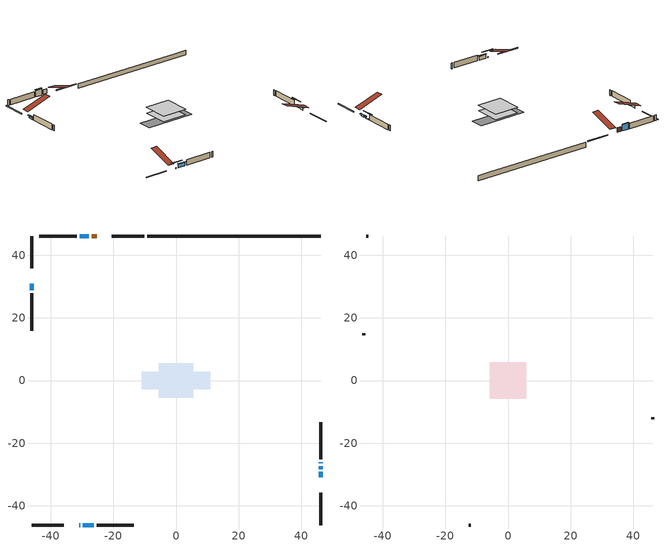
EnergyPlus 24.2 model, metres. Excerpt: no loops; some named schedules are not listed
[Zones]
conditioned space
 floor outside (Floor1 construction): -0.57,-0.57 -0.57,0.57 0.57,0.57 0.57,-0.57 z0.91
 floor adiabatic (AdiabaticFloorConstruction): -5.54,-5.54 -5.54,5.54 5.54,5.54 5.54,-5.54 z0.91
 floor foundation (Slab1 construction): -10.95,-2.87 -10.95,2.87 10.95,2.87 10.95,-2.87 z-1.22
 wall outside (RimJoist1 construction): -10.08,46.12 -20.44,46.12 / -46.12,-46.12 -35.76,-46.12 / -46.12,46.12 -46.12,35.76 / 46.12,-46.12 46.12,-35.76 z0.91:1.21
 wall outside (AdiabaticWallConstruction 1): -25.25,46.12 -26.96,46.12 z0.91:2.94
 wall outside (AdiabaticWallConstruction): 46.12,-30.95 46.12,-29.2 z0.91:1.72; -30.95,-46.12 -30.62,-46.12 / 46.12,-26.47 46.12,-26.14 z0.91:1.22; 46.12,-28.27 46.12,-27.4 z0.91:1.73; -27.89,46.12 -30.79,46.12 z0.91:3.62; -29.69,-46.12 -26.28,-46.12 z0.91:2.5; -46.12,30.95 -46.12,28.81 z0.91:1.91
 wall outside (Wall1 construction): -31.72,46.12 -43.65,46.12 / -25.35,-46.12 -13.41,-46.12 / -46.12,27.88 -46.12,15.95 / 46.12,-25.22 46.12,-13.28 z0.91:3.35
 wall foundation (FoundationWall1 construction): -9.15,46.12,-1.22 -9.15,46.12,0.91 40.6,46.12,0.91 40.6,46.12,0.87 46.12,46.12,0.87 46.12,46.12,-1.22
 window (WindowConstruction): 46.12,-30.95 46.12,-29.2 z0.91:1.72
 window (WindowConstruction 6): -30.95,-46.12 -30.62,-46.12 z0.91:1.21
 window (WindowConstruction 1): 46.12,-28.27 46.12,-27.4 z0.91:1.72
 window (WindowConstruction 2): -27.89,46.12 -30.79,46.12 z0.91:3.62
 window (WindowConstruction 3): -29.69,-46.12 -26.28,-46.12 z0.91:2.5
 window (WindowConstruction 4): -46.12,30.95 -46.12,28.81 z0.91:1.91
 window (WindowConstruction 5): 46.12,-26.47 46.12,-26.14 z0.91:1.21
 door (Door): -25.26,46.12 -26.96,46.12 z0.91:2.94
 ceiling adiabatic (AdiabaticFloorConstruction): 5.54,-5.54 5.54,5.54 -5.54,5.54 -5.54,-5.54 z0.91
attic - vented
 floor to conditioned space (Floor2 construction Reversed): -5.76,-5.76 -5.76,5.76 5.76,5.76 5.76,-5.76 z3.35
 wall outside (Wall2 construction): -44.58,46.12 -45.2,46.12 / -12.48,-46.12 -11.87,-46.12 / -46.12,15.02 -46.12,14.4 / 46.12,-12.35 46.12,-11.74 z0.91:3.35
 roof outside (Roof1 construction): -24.33,46.12,3.35 -24.33,34.9,7.09 -21.37,34.9,7.09 -21.37,46.12,3.35; -31.87,-46.12,3.35 -31.87,-34.9,7.09 -34.83,-34.9,7.09 -34.83,-46.12,3.35; -46.12,31.87,3.35 -34.9,31.87,7.09 -34.9,34.83,7.09 -46.12,34.83,3.35; 46.12,-31.87,3.35 34.9,-31.87,7.09 34.9,-34.83,7.09 46.12,-34.83,3.35
shading: 46.12,-29 46.12,-31.15 46.54,-31.15 46.54,-29 z1.92; -27.98,-46.12 -33.59,-46.12 -33.59,-46.54 -27.98,-46.54 z3.85; 46.12,-27.2 46.12,-28.47 46.54,-28.47 46.54,-27.2 z1.92; -30.99,46.12 -27.69,46.12 -27.69,46.54 -30.99,46.54 z3.82; -26.08,-46.12 -29.89,-46.12 -29.89,-46.54 -26.08,-46.54 z2.71; -46.12,28.61 -46.12,31.15 -46.54,31.15 -46.54,28.61 z2.11; 46.12,-23.51 46.12,-29.11 46.54,-29.11 46.54,-23.51 z3.85
[Building]
Building 1: Terrain=Suburbs
[Site:Location]
Winnipeg Intl AP_MB: Latitude {deg}=49.91; Longitude {deg}=-97.24; Time Zone {hr}=-6; Elevation {m}=239; Keep Site Location Information=Yes
[Site:GroundTemperature:Shallow]
-2.46526, -5.11642, -5.32873, -4.07063, 0.979979, 6.00706, 10.3653, 13.1261, 13.3606, 11.1152, 6.8681, 1.99523
[Site:WaterMainsTemperature]
Calculation Method=Schedule; Temperature Schedule=mains temperature schedule
[Material] Roughness=Rough; Thermal Absorptance=0.9
Name | Thickness {m} | Conductivity {W/m-K} | Density {kg/m3} | Specific Heat {J/kg-K} | Solar Absorptance | Visible Absorptance
asphalt or fiberglass shingles | 0.00635 | 0.162714 | 1121.4 | 1465.45 | 0.84 | 0.84
ceiling loosefill ins | 0.169333 | 0.0480833 | 16.02 | 1046.75 | 0.7 | 0.7
ceiling stud and cavity | 0.1397 | 0.103438 | 65.682 | 1177.47 | 0.7 | 0.7
concrete 4.0 in. | 0.1016 | 1.803125 | 2242.8 | 837.4 | 0.7 | 0.7
concrete 8.0 in. | 0.2032 | 1.803125 | 2242.8 | 837.4 | 0.7 | 0.7
door material | 0.04445 | 0.053851 | 512.64 | 1214.23 | 0.7 | 0.7
exterior vertical ins | 0.0366079 | 0.029427 | 32.04 | 1214.23 | 0.7 | 0.7
floor covering | 0.0127 | 0.0433444 | 54.468 | 1339.84 | 0.6 | 0.6
floor rigid ins; wall rigid ins | 0.512978 | 0.029427 | 32.04 | 1214.23 | 0.7 | 0.7
floor stud and cavity | 0.1397 | 0.0915929 | 92.3553 | 1139.71 | 0.7 | 0.7
floor stud and cavity 1 | 0.1397 | 1.75129 | 37.0049 | 1207.88 | 0.7 | 0.7
furniture material conditioned space 1 | 0.1524 | 0.115458 | 640.8 | 1214.23 | 0.6 | 0.6
gypsum board | 0.0127 | 0.160291 | 801 | 837.4 | 0.6 | 0.6
gypsum board 1 | 0.0127 | 0.160291 | 801 | 837.4 | 0.7 | 0.7
osb sheathing 0.5 in. | 0.0127 | 0.115458 | 512.64 | 1214.23 | 0.7 | 0.7
osb sheathing 0.75 in. | 0.01905 | 0.115458 | 512.64 | 1214.23 | 0.7 | 0.7
osb sheathing 2.0 in. | 0.0508 | 0.115458 | 512.64 | 1214.23 | 0.7 | 0.7
rim joist stud and cavity | 0.0508 | 0.0448274 | 125.044 | 1163.47 | 0.6 | 0.6
wall stud and cavity | 0.1397 | 0.0927935 | 139.0536 | 1170.24 | 0.7 | 0.7
wall stud and cavity 1 | 0.0889 | 6.1454 | 50.32683 | 1063.81 | 0.6 | 0.6
wall stud and cavity 2 | 0.0889 | 0.380278 | 52.3479 | 1209.89 | 0.7 | 0.7
wall stud and cavity 3 | 0.0889 | 0.391764 | 83.0341 | 1211.67 | 0.7 | 0.7
wood siding | 0.0254 | 0.102417 | 544.68 | 1172.36 | 0.4 | 0.4
wood siding 1 | 0.00254 | 0.102417 | 544.68 | 1172.36 | 0.4 | 0.4
wood siding 2; wood siding 3; wood siding 4 | 0.0254 | 0.102417 | 544.68 | 1172.36 | 0.7 | 0.7
[WindowMaterial:SimpleGlazingSystem]
Name | U-Factor {W/m2-K} | Solar Heat Gain Coefficient
WindowMaterial | 1.743146 | 0.51
WindowMaterial 1 | 1.669332 | 0.51
WindowMaterial 2 | 1.606874 | 0.61
WindowMaterial 3 | 1.61369 | 0.57
WindowMaterial 4 | 1.697722 | 0.53
WindowMaterial 5 | 5.96644 | 0.53
[Construction]
AdiabaticFloorConstruction: floor stud and cavity 1, floor rigid ins, osb sheathing 0.75 in., floor covering
AdiabaticWallConstruction: wood siding 3, wall rigid ins, wall stud and cavity 2, gypsum board
AdiabaticWallConstruction 1: wood siding 4, wall rigid ins, wall stud and cavity 2, gypsum board
Door: door material
Floor1 construction: floor stud and cavity, osb sheathing 0.75 in., floor covering
Floor2 construction Reversed: gypsum board, ceiling stud and cavity, ceiling loosefill ins
FoundationWall1 construction: concrete 8.0 in., gypsum board 1
furniture construction conditioned space 1: furniture material conditioned space 1
PartitionWallConstruction: gypsum board, wall stud and cavity 3, gypsum board
RimJoist1 construction: wood siding 2, osb sheathing 2.0 in., rim joist stud and cavity
Roof1 construction: asphalt or fiberglass shingles
Slab1 construction: concrete 4.0 in.
Wall1 construction: wood siding, osb sheathing 0.5 in., wall stud and cavity, gypsum board
Wall2 construction: wood siding 1, wall stud and cavity 1
WindowConstruction: WindowMaterial
WindowConstruction 1: WindowMaterial 1
WindowConstruction 2: WindowMaterial 2
WindowConstruction 3: WindowMaterial 3
WindowConstruction 4: WindowMaterial 4
WindowConstruction 5; WindowConstruction 6: WindowMaterial 5
[Zone] Multiplier=1; Part of Total Floor Area=Yes
Name | Volume {m3}
attic - vented | 80.6304
conditioned space | 620.8
[Space]
Name | Zone | Volume {m3}
attic - vented 1 | attic - vented | 80.6304
conditioned space 1 | conditioned space | 620.8
[ZoneInfiltration:EffectiveLeakageArea]
infil attic - vented 1: Zone or Space=attic - vented 1; Schedule=Always On Discrete; Effective Air Leakage Area {cm2}=4425.67; Stack Coefficient=0.000429705; Wind Coefficient=1.40057e-05
[ZoneMixing]
whole house fan mix: Zone or Space=attic - vented; Schedule=Always On Continuous; Design Flow Rate Calculation Method=Flow/Zone; Design Flow Rate {m3/s}=0; Source Zone or Space=conditioned space
[SurfaceProperty:ExposedFoundationPerimeter]
Slab1: Exposed Perimeter Calculation Method=TotalExposedPerimeter; Total Exposed Perimeter {m}=55.272
[InternalMass] Zone or ZoneList=conditioned space; Space or SpaceList=conditioned space 1
Name | Construction | Surface Area {m2}
furniture mass conditioned space 1 | furniture construction conditioned space 1 | 99.8321
partition wall mass | PartitionWallConstruction | 249.58
[Lights]
interior lighting: Zone or ZoneList or Space or SpaceList=conditioned space 1; Schedule=interior lighting schedule; Design Level Calculation Method=LightingLevel; Lighting Level {W}=343.2; Return Air Fraction=0; Fraction Radiant=0.6; Fraction Visible=0.2; Fraction Replaceable=1
[People]
occupants: Zone or ZoneList or Space or SpaceList=conditioned space 1; Number of People Schedule=occupants schedule; Number of People Calculation Method=People; Number of People=3; Fraction Radiant=0.314171; Sensible Heat Fraction=0.56303; Activity Level Schedule=occupants activity schedule; Carbon Dioxide Generation Rate {m3/s-W}=0; Enable ASHRAE 55 Comfort Warnings=No; Mean Radiant Temperature Calculation Type=EnclosureAveraged
[ElectricEquipment] Zone or ZoneList or Space or SpaceList=conditioned space 1; Design Level Calculation Method=EquipmentLevel
Name | Schedule | Design Level {W} | Fraction Latent | Fraction Radiant | Fraction Lost
clothes dryer | clothes dryer schedule | 140.772 | 0.015 | 0.081 | 0.85
clothes washer | clothes washer schedule | 32.1985 | 0.03 | 0.162 | 0.7
cooking range | cooking range schedule | 215.147 | 0.08 | 0.432 | 0.2
dishwasher | dishwasher schedule | 66.8632 | 0.3 | 0.18 | 0.4
fridge | fridge schedule | 72.9452 | 0 | 0.6 | 0
mech vent house fan | mech vent house fan schedule | 14.2 | 0 | 0 | 1
mech vent house fan cfis | mech vent house fan cfis schedule | 0 | 0 | 0 | 0
misc plug loads | misc plug loads schedule | 494.7 | 0.045 | 0.513 | 0.1
whole house fan | Always On Discrete | 0 | 0 | 0 | 1
[OtherEquipment] Zone or ZoneList or Space or SpaceList=conditioned space 1; Design Level Calculation Method=EquipmentLevel
Name | Fuel Type | Schedule | Design Level {W} | Fraction Latent | Fraction Radiant | Fraction Lost
clothes dryer 1 | Electricity | clothes dryer schedule | 0 | 0.015 | 0.081 | 0.85
cooking range 1 | Electricity | cooking range schedule | 0 | 0.08 | 0.432 | 0.2
general water use latent | None | general water use schedule | 62.594 | 1 | 0 | 0
general water use sensible | None | general water use schedule | -61.6891 | 0 | 0.6 | 0
mech vent house fan latent load | None | Always On Discrete | 0 | 1 | 0 | 0
mech vent house fan sensible load | None | Always On Discrete | 0 | 0 | 0 | 0
water heater energy adjustment1 | Electricity | Always On Discrete | 0.01 | 0 | 0 | 1
[ZoneInfiltration:DesignFlowRate] Zone or ZoneList or Space or SpaceList=conditioned space 1; Schedule=Always On Discrete; Design Flow Rate Calculation Method=Flow/Zone; Design Flow Rate {m3/s}=0
infil flow; natural vent flow; whole house fan flow
[ZoneControl:Thermostat]
conditioned space Thermostat: Zone or ZoneList=conditioned space; Control Type Schedule=conditioned space Thermostat Schedule; Control 1=conditioned space temperature setpoint; Temperature Difference Between Cutout And Setpoint {deltaC}=0
[ZoneHVAC:Baseboard:Convective:Electric]
electric baseboard: Availability Schedule=Always On Discrete; Heating Design Capacity {W}=12821.9; Efficiency=1
[Zone equipment]
conditioned space: electric baseboard
[Foundation:Kiva]
Foundation Kiva 1: Initial Indoor Air Temperature {C}=21; Wall Height Above Grade {m}=0.910011; Wall Depth Below Slab {m}=0.2032; Custom Block Material Name 1=exterior vertical ins; Custom Block Depth 1 {m}=2.13; Custom Block X Position 1 {m}=0.2159; Custom Block Z Position 1 {m}=0
[Foundation:Kiva:Settings]
Soil Conductivity {W/m-K}=0.849921; Soil Density {kg/m3}=1842.3; Soil Specific Heat {J/kg-K}=418.7; Ground Solar Absorptivity=0.9; Ground Thermal Absorptivity=0.9; Ground Surface Roughness {m}=0.03; Far-Field Width {m}=40; Deep-Ground Boundary Condition=ZeroFlux; Deep-Ground Depth {m}=40; Minimum Cell Dimension {m}=0.2; Maximum Cell Growth Coefficient=3; Simulation Timestep=Timestep
[Exterior:Lights]
exterior lighting: Schedule=exterior lighting schedule; Design Level {W}=75.6
[EnergyManagementSystem:GlobalVariable]
infil_program_Qfan
infil_program_Qinf
natural_vent_program_Qnv
natural_vent_program_Qwhf
[EnergyManagementSystem:Sensor]
Name | Output:Variable or Output:Meter Index Key | Output:Variable or Output:Meter
airflow_gain | infil flow | Infiltration Sensible Heat Gain Energy
airflow_gain_1 | natural vent flow | Infiltration Sensible Heat Gain Energy
airflow_gain_2 | whole house fan flow | Infiltration Sensible Heat Gain Energy
airflow_loss | infil flow | Infiltration Sensible Heat Loss Energy
airflow_loss_1 | natural vent flow | Infiltration Sensible Heat Loss Energy
airflow_loss_2 | whole house fan flow | Infiltration Sensible Heat Loss Energy
clg_load_cond |  | Cooling:EnergyTransfer:Zone:CONDITIONED SPACE
clg_sp_s; clg_sp_s_1 | cooling setpoint | Schedule Value
clothes_dryer_exhaust_0_sch_s | clothes dryer exhaust 0 schedule | Schedule Value
conditioned_space_clg_unmet_s | conditioned space | Zone Cooling Setpoint Not Met Time
conditioned_space_htg_unmet_s | conditioned space | Zone Heating Setpoint Not Met Time
cool_season | cooling season schedule | Schedule Value
fridge_tin_s | conditioned space | Zone Mean Air Temperature
htg_load_cond |  | Heating:EnergyTransfer:Zone:CONDITIONED SPACE
htg_sp_s; htg_sp_s_1 | heating setpoint | Schedule Value
ig_ee_conv | clothes dryer | Electric Equipment Convective Heating Energy
ig_ee_conv_2 | cooking range | Electric Equipment Convective Heating Energy
ig_ee_conv_4 | fridge | Electric Equipment Convective Heating Energy
ig_ee_conv_5 | misc plug loads | Electric Equipment Convective Heating Energy
ig_ee_conv_6 | whole house fan | Electric Equipment Convective Heating Energy
ig_ee_rad | clothes dryer | Electric Equipment Radiant Heating Energy
ig_ee_rad_2 | cooking range | Electric Equipment Radiant Heating Energy
ig_ee_rad_4 | fridge | Electric Equipment Radiant Heating Energy
ig_ee_rad_5 | misc plug loads | Electric Equipment Radiant Heating Energy
ig_ee_rad_6 | whole house fan | Electric Equipment Radiant Heating Energy
ig_lgt_conv | interior lighting | Lights Convective Heating Energy
ig_lgt_rad | interior lighting | Lights Radiant Heating Energy
ig_lgt_vis | interior lighting | Lights Visible Radiation Heating Energy
ig_oe_conv | clothes dryer 1 | Other Equipment Convective Heating Energy
ig_oe_conv_1 | cooking range 1 | Other Equipment Convective Heating Energy
ig_oe_conv_2 | general water use latent | Other Equipment Convective Heating Energy
ig_oe_conv_3 | general water use sensible | Other Equipment Convective Heating Energy
ig_oe_conv_4 | water heater energy adjustment1 | Other Equipment Convective Heating Energy
ig_oe_rad | clothes dryer 1 | Other Equipment Radiant Heating Energy
ig_oe_rad_1 | cooking range 1 | Other Equipment Radiant Heating Energy
ig_oe_rad_2 | general water use latent | Other Equipment Radiant Heating Energy
ig_oe_rad_3 | general water use sensible | Other Equipment Radiant Heating Energy
ig_oe_rad_4 | water heater energy adjustment1 | Other Equipment Radiant Heating Energy
ig_ppl_conv | occupants | People Convective Heating Energy
ig_ppl_rad | occupants | People Radiant Heating Energy
im_conv | furniture mass conditioned space 1 | Surface Inside Face Convection Heat Gain Energy
im_conv_1 | partition wall mass | Surface Inside Face Convection Heat Gain Energy
im_ig | furniture mass conditioned space 1 | Surface Inside Face Internal Gains Radiation Heat Gain Energy
im_ig_1 | partition wall mass | Surface Inside Face Internal Gains Radiation Heat Gain Energy
im_lgt | furniture mass conditioned space 1 | Surface Inside Face Lights Radiation Heat Gain Energy
im_lgt_1 | partition wall mass | Surface Inside Face Lights Radiation Heat Gain Energy
im_sol | furniture mass conditioned space 1 | Surface Inside Face Solar Radiation Heat Gain Energy
im_sol_1 | partition wall mass | Surface Inside Face Solar Radiation Heat Gain Energy
im_surf | furniture mass conditioned space 1 | Surface Inside Face Net Surface Thermal Radiation Heat Gain Energy
im_surf_1 | partition wall mass | Surface Inside Face Net Surface Thermal Radiation Heat Gain Energy
mv_conv | mech vent house fan | Electric Equipment Convective Heating Energy
mv_conv_1 | mech vent house fan cfis | Electric Equipment Convective Heating Energy
mv_conv_2 | mech vent house fan latent load | Other Equipment Convective Heating Energy
mv_conv_3 | mech vent house fan sensible load | Other Equipment Convective Heating Energy
mv_rad | mech vent house fan | Electric Equipment Radiant Heating Energy
mv_rad_1 | mech vent house fan cfis | Electric Equipment Radiant Heating Energy
mv_rad_2 | mech vent house fan latent load | Other Equipment Radiant Heating Energy
mv_rad_3 | mech vent house fan sensible load | Other Equipment Radiant Heating Energy
natural_vent_s | natural vent schedule | Schedule Value
out_pb_s |  | Site Outdoor Air Barometric Pressure
out_wt_s |  | Site Outdoor Air Humidity Ratio
site_vw_s |  | Site Wind Speed
ss_back_out | Window1 | Surface Window Shortwave from Zone Back Out Window Heat Transfer Rate
ss_back_out_1 | Window10 | Surface Window Shortwave from Zone Back Out Window Heat Transfer Rate
ss_back_out_2 | Window2 | Surface Window Shortwave from Zone Back Out Window Heat Transfer Rate
ss_back_out_3 | Window4 | Surface Window Shortwave from Zone Back Out Window Heat Transfer Rate
ss_back_out_4 | Window5 | Surface Window Shortwave from Zone Back Out Window Heat Transfer Rate
ss_back_out_5 | Window7 | Surface Window Shortwave from Zone Back Out Window Heat Transfer Rate
ss_back_out_6 | Window9 | Surface Window Shortwave from Zone Back Out Window Heat Transfer Rate
ss_conv | Door1 | Surface Inside Face Convection Heat Gain Energy
ss_conv_1 | Window1 | Surface Inside Face Convection Heat Gain Energy
ss_conv_2 | Window10 | Surface Inside Face Convection Heat Gain Energy
ss_conv_3 | Window2 | Surface Inside Face Convection Heat Gain Energy
ss_conv_4 | Window4 | Surface Inside Face Convection Heat Gain Energy
ss_conv_5 | Window5 | Surface Inside Face Convection Heat Gain Energy
ss_conv_6 | Window7 | Surface Inside Face Convection Heat Gain Energy
ss_conv_7 | Window9 | Surface Inside Face Convection Heat Gain Energy
ss_ig | Door1 | Surface Inside Face Internal Gains Radiation Heat Gain Energy
ss_ig_1 | Window1 | Surface Inside Face Internal Gains Radiation Heat Gain Energy
ss_ig_2 | Window10 | Surface Inside Face Internal Gains Radiation Heat Gain Energy
ss_ig_3 | Window2 | Surface Inside Face Internal Gains Radiation Heat Gain Energy
ss_ig_4 | Window4 | Surface Inside Face Internal Gains Radiation Heat Gain Energy
ss_ig_5 | Window5 | Surface Inside Face Internal Gains Radiation Heat Gain Energy
ss_ig_6 | Window7 | Surface Inside Face Internal Gains Radiation Heat Gain Energy
ss_ig_7 | Window9 | Surface Inside Face Internal Gains Radiation Heat Gain Energy
ss_lgt | Door1 | Surface Inside Face Lights Radiation Heat Gain Energy
ss_sol | Door1 | Surface Inside Face Solar Radiation Heat Gain Energy
ss_surf | Door1 | Surface Inside Face Net Surface Thermal Radiation Heat Gain Energy
ss_surf_1 | Window1 | Surface Inside Face Net Surface Thermal Radiation Heat Gain Energy
ss_surf_2 | Window10 | Surface Inside Face Net Surface Thermal Radiation Heat Gain Energy
ss_surf_3 | Window2 | Surface Inside Face Net Surface Thermal Radiation Heat Gain Energy
ss_surf_4 | Window4 | Surface Inside Face Net Surface Thermal Radiation Heat Gain Energy
ss_surf_5 | Window5 | Surface Inside Face Net Surface Thermal Radiation Heat Gain Energy
ss_surf_6 | Window7 | Surface Inside Face Net Surface Thermal Radiation Heat Gain Energy
ss_surf_7 | Window9 | Surface Inside Face Net Surface Thermal Radiation Heat Gain Energy
ss_trans_in | Window1 | Surface Window Transmitted Solar Radiation Rate
ss_trans_in_1 | Window10 | Surface Window Transmitted Solar Radiation Rate
ss_trans_in_2 | Window2 | Surface Window Transmitted Solar Radiation Rate
ss_trans_in_3 | Window4 | Surface Window Transmitted Solar Radiation Rate
ss_trans_in_4 | Window5 | Surface Window Transmitted Solar Radiation Rate
ss_trans_in_5 | Window7 | Surface Window Transmitted Solar Radiation Rate
ss_trans_in_6 | Window9 | Surface Window Transmitted Solar Radiation Rate
ss_trans_out | Window1 | Surface Inside Face Initial Transmitted Diffuse Transmitted Out Window Solar Radiation Rate
ss_trans_out_1 | Window10 | Surface Inside Face Initial Transmitted Diffuse Transmitted Out Window Solar Radiation Rate
ss_trans_out_2 | Window2 | Surface Inside Face Initial Transmitted Diffuse Transmitted Out Window Solar Radiation Rate
ss_trans_out_3 | Window4 | Surface Inside Face Initial Transmitted Diffuse Transmitted Out Window Solar Radiation Rate
ss_trans_out_4 | Window5 | Surface Inside Face Initial Transmitted Diffuse Transmitted Out Window Solar Radiation Rate
ss_trans_out_5 | Window7 | Surface Inside Face Initial Transmitted Diffuse Transmitted Out Window Solar Radiation Rate
ss_trans_out_6 | Window9 | Surface Inside Face Initial Transmitted Diffuse Transmitted Out Window Solar Radiation Rate
s_conv | Floor1 | Surface Inside Face Convection Heat Gain Energy
s_conv_1 | Floor2 | Surface Inside Face Convection Heat Gain Energy
s_conv_10 | Wall1:0 | Surface Inside Face Convection Heat Gain Energy
s_conv_11 | Wall1:180 | Surface Inside Face Convection Heat Gain Energy
s_conv_12 | Wall1:270 | Surface Inside Face Convection Heat Gain Energy
s_conv_13 | Wall1:90 | Surface Inside Face Convection Heat Gain Energy
s_conv_2 | FoundationWall1 | Surface Inside Face Convection Heat Gain Energy
s_conv_3 | inferred conditioned ceiling | Surface Inside Face Convection Heat Gain Energy
s_conv_4 | inferred conditioned floor | Surface Inside Face Convection Heat Gain Energy
s_conv_5 | RimJoist1:0 | Surface Inside Face Convection Heat Gain Energy
s_conv_6 | RimJoist1:180 | Surface Inside Face Convection Heat Gain Energy
s_conv_7 | RimJoist1:270 | Surface Inside Face Convection Heat Gain Energy
s_conv_8 | RimJoist1:90 | Surface Inside Face Convection Heat Gain Energy
s_conv_9 | Slab1 | Surface Inside Face Convection Heat Gain Energy
s_ig | Floor1 | Surface Inside Face Internal Gains Radiation Heat Gain Energy
s_ig_1 | Floor2 | Surface Inside Face Internal Gains Radiation Heat Gain Energy
s_ig_10 | Wall1:0 | Surface Inside Face Internal Gains Radiation Heat Gain Energy
s_ig_11 | Wall1:180 | Surface Inside Face Internal Gains Radiation Heat Gain Energy
s_ig_12 | Wall1:270 | Surface Inside Face Internal Gains Radiation Heat Gain Energy
s_ig_13 | Wall1:90 | Surface Inside Face Internal Gains Radiation Heat Gain Energy
s_ig_2 | FoundationWall1 | Surface Inside Face Internal Gains Radiation Heat Gain Energy
s_ig_3 | inferred conditioned ceiling | Surface Inside Face Internal Gains Radiation Heat Gain Energy
s_ig_4 | inferred conditioned floor | Surface Inside Face Internal Gains Radiation Heat Gain Energy
s_ig_5 | RimJoist1:0 | Surface Inside Face Internal Gains Radiation Heat Gain Energy
s_ig_6 | RimJoist1:180 | Surface Inside Face Internal Gains Radiation Heat Gain Energy
s_ig_7 | RimJoist1:270 | Surface Inside Face Internal Gains Radiation Heat Gain Energy
s_ig_8 | RimJoist1:90 | Surface Inside Face Internal Gains Radiation Heat Gain Energy
s_ig_9 | Slab1 | Surface Inside Face Internal Gains Radiation Heat Gain Energy
s_lgt | Floor1 | Surface Inside Face Lights Radiation Heat Gain Energy
s_lgt_1 | Floor2 | Surface Inside Face Lights Radiation Heat Gain Energy
s_lgt_10 | Wall1:0 | Surface Inside Face Lights Radiation Heat Gain Energy
s_lgt_11 | Wall1:180 | Surface Inside Face Lights Radiation Heat Gain Energy
s_lgt_12 | Wall1:270 | Surface Inside Face Lights Radiation Heat Gain Energy
s_lgt_13 | Wall1:90 | Surface Inside Face Lights Radiation Heat Gain Energy
s_lgt_2 | FoundationWall1 | Surface Inside Face Lights Radiation Heat Gain Energy
s_lgt_3 | inferred conditioned ceiling | Surface Inside Face Lights Radiation Heat Gain Energy
s_lgt_4 | inferred conditioned floor | Surface Inside Face Lights Radiation Heat Gain Energy
s_lgt_5 | RimJoist1:0 | Surface Inside Face Lights Radiation Heat Gain Energy
s_lgt_6 | RimJoist1:180 | Surface Inside Face Lights Radiation Heat Gain Energy
s_lgt_7 | RimJoist1:270 | Surface Inside Face Lights Radiation Heat Gain Energy
s_lgt_8 | RimJoist1:90 | Surface Inside Face Lights Radiation Heat Gain Energy
s_lgt_9 | Slab1 | Surface Inside Face Lights Radiation Heat Gain Energy
s_sol | Floor1 | Surface Inside Face Solar Radiation Heat Gain Energy
s_sol_1 | Floor2 | Surface Inside Face Solar Radiation Heat Gain Energy
s_sol_10 | Wall1:0 | Surface Inside Face Solar Radiation Heat Gain Energy
s_sol_11 | Wall1:180 | Surface Inside Face Solar Radiation Heat Gain Energy
s_sol_12 | Wall1:270 | Surface Inside Face Solar Radiation Heat Gain Energy
s_sol_13 | Wall1:90 | Surface Inside Face Solar Radiation Heat Gain Energy
s_sol_2 | FoundationWall1 | Surface Inside Face Solar Radiation Heat Gain Energy
s_sol_3 | inferred conditioned ceiling | Surface Inside Face Solar Radiation Heat Gain Energy
s_sol_4 | inferred conditioned floor | Surface Inside Face Solar Radiation Heat Gain Energy
s_sol_5 | RimJoist1:0 | Surface Inside Face Solar Radiation Heat Gain Energy
s_sol_6 | RimJoist1:180 | Surface Inside Face Solar Radiation Heat Gain Energy
s_sol_7 | RimJoist1:270 | Surface Inside Face Solar Radiation Heat Gain Energy
s_sol_8 | RimJoist1:90 | Surface Inside Face Solar Radiation Heat Gain Energy
s_sol_9 | Slab1 | Surface Inside Face Solar Radiation Heat Gain Energy
s_surf | Floor1 | Surface Inside Face Net Surface Thermal Radiation Heat Gain Energy
s_surf_1 | Floor2 | Surface Inside Face Net Surface Thermal Radiation Heat Gain Energy
s_surf_10 | Wall1:0 | Surface Inside Face Net Surface Thermal Radiation Heat Gain Energy
s_surf_11 | Wall1:180 | Surface Inside Face Net Surface Thermal Radiation Heat Gain Energy
s_surf_12 | Wall1:270 | Surface Inside Face Net Surface Thermal Radiation Heat Gain Energy
s_surf_13 | Wall1:90 | Surface Inside Face Net Surface Thermal Radiation Heat Gain Energy
s_surf_2 | FoundationWall1 | Surface Inside Face Net Surface Thermal Radiation Heat Gain Energy
